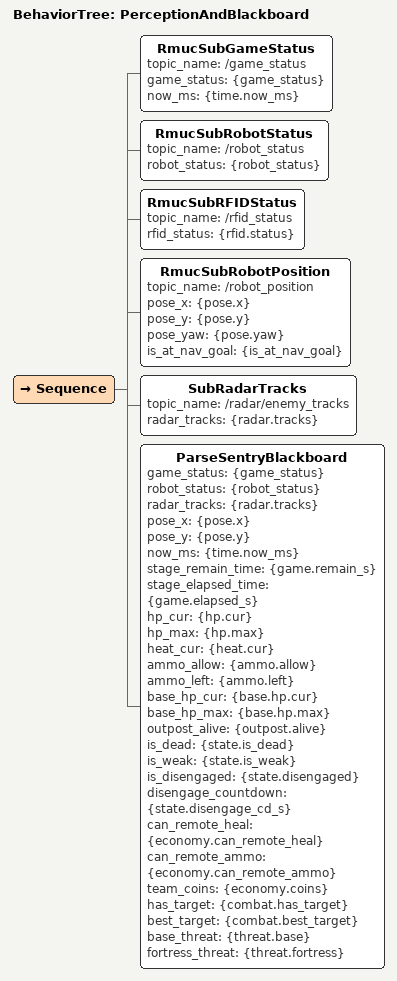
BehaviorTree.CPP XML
<?xml version="1.0" encoding="UTF-8"?>
<root BTCPP_format="4">

    <BehaviorTree ID="PerceptionAndBlackboard">
        <Sequence>
            <RmucSubGameStatus topic_name="/game_status"
                               game_status="{game_status}"
                               now_ms="{time.now_ms}"/>
            <RmucSubRobotStatus topic_name="/robot_status"
                                robot_status="{robot_status}"/>
            <RmucSubRFIDStatus topic_name="/rfid_status"
                               rfid_status="{rfid.status}"/>
            <RmucSubRobotPosition topic_name="/robot_position"
                                  pose_x="{pose.x}"
                                  pose_y="{pose.y}"
                                  pose_yaw="{pose.yaw}"
                                  is_at_nav_goal="{is_at_nav_goal}"/>
            <SubRadarTracks topic_name="/radar/enemy_tracks"
                            radar_tracks="{radar.tracks}"/>

            <!-- Parse/derive common fields used by tactics -->
            <ParseSentryBlackboard game_status="{game_status}"
                                   robot_status="{robot_status}"
                                   radar_tracks="{radar.tracks}"
                                   pose_x="{pose.x}"
                                   pose_y="{pose.y}"
                                   now_ms="{time.now_ms}"
                                   stage_remain_time="{game.remain_s}"
                                   stage_elapsed_time="{game.elapsed_s}"
                                   hp_cur="{hp.cur}"
                                   hp_max="{hp.max}"
                                   heat_cur="{heat.cur}"
                                   ammo_allow="{ammo.allow}"
                                   ammo_left="{ammo.left}"
                                   base_hp_cur="{base.hp.cur}"
                                   base_hp_max="{base.hp.max}"
                                   outpost_alive="{outpost.alive}"
                                   is_dead="{state.is_dead}"
                                   is_weak="{state.is_weak}"
                                   is_disengaged="{state.disengaged}"
                                   disengage_countdown="{state.disengage_cd_s}"
                                   can_remote_heal="{economy.can_remote_heal}"
                                   can_remote_ammo="{economy.can_remote_ammo}"
                                   team_coins="{economy.coins}"
                                   has_target="{combat.has_target}"
                                   best_target="{combat.best_target}"
                                   base_threat="{threat.base}"
                                   fortress_threat="{threat.fortress}"/>
        </Sequence>
    </BehaviorTree>

</root>
